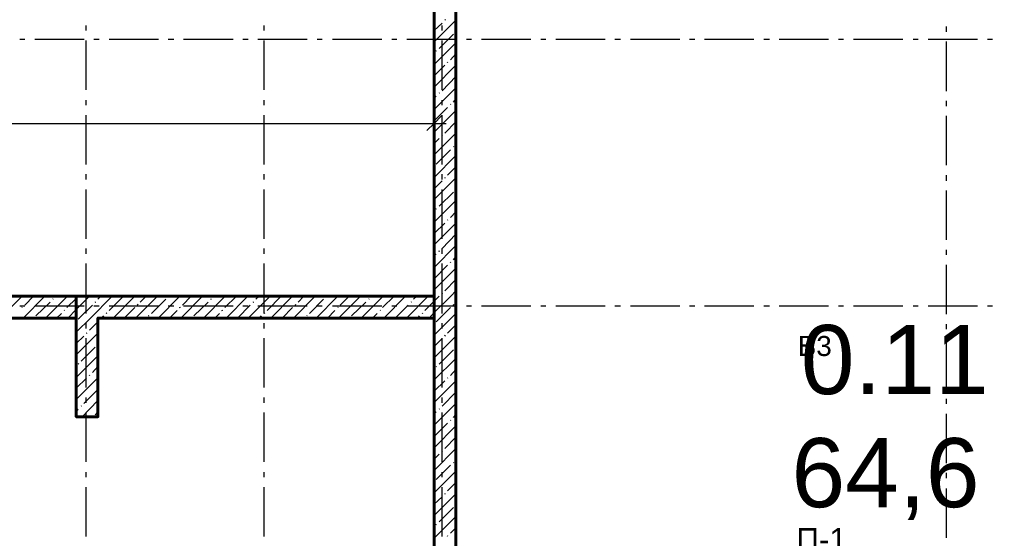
# Model space of a CAD drawing. Header units: millimetres. Extents: x -213547 to 415037, y -3642 to 106956.
# Drawn here: x -135568 to -125721, y 10699 to 15954 of the extents above; entities that cross this region are included whole.
import ezdxf

# ---------------------------------------------------------------- set-up
doc = ezdxf.new("R2010")
doc.units = ezdxf.units.MM
doc.layers.add('PDF _Текст', color=7, linetype='Continuous')
doc.styles.get("Standard").update_dxf_attribs({"font": 'arial.ttf'})

msp = doc.modelspace()

# ---------------------------------------------------------------- linework, layer by layer
at = {"lineweight": 40}
for points in [[(-131151.5, 13151.8), (-131151.5, 16155.4), (-131371.8, 16155.4), (-131371.8, 13151.8), (-131371.8, 9301), (-131371.8, 8801.1), (-131371.8, 5365.4), (-134773.6, 5365.4), (-134773.6, 6369.4), (-134993.9, 6369.4), (-134993.9, 5365.4), (-136332.6, 5365.4), (-140945.9, 5365.4), (-140945.9, 5145.1), (-136332.6, 5145.1), (-131151.5, 5145.1), (-131151.5, 5365.4), (-131151.5, 8801.1), (-130867.7, 8801.1), (-130867.7, 9301), (-131151.5, 9301)], [(-134993.9, 12931.5), (-134993.9, 11931.7), (-134773.6, 11931.7), (-134773.6, 12931.5), (-131371.8, 12931.5), (-131371.8, 13151.8), (-134993.9, 13151.8)]]:
    msp.add_lwpolyline(points, close=True, dxfattribs=at)
at = {"lineweight": 9}
for points in [[(-134892.2, 15841.9), (-134892.2, 15892.7)], [(-133091.8, 15841.9), (-133091.8, 15892.7)], [(-131371.8, 15727.5), (-131151.5, 15947.8)], [(-131371.8, 15841.9), (-131291.3, 15918.1)], [(-131291.3, 15841.9), (-131291.3, 15892.7)], [(-131261.7, 15947.8), (-131257.4, 15952)], [(-126186.5, 15829.2), (-126186.5, 15884.3)], [(-131321, 15659.7), (-131176.9, 15803.8)], [(-135565.8, 15752.9), (-135515, 15752.9)], [(-135413.3, 15752.9), (-134913.4, 15752.9)], [(-134892.2, 15240.3), (-134892.2, 15740.2)], [(-134816, 15752.9), (-134760.9, 15752.9)], [(-134659.2, 15752.9), (-134159.3, 15752.9)], [(-134061.9, 15752.9), (-134006.8, 15752.9)], [(-133909.4, 15752.9), (-133405.3, 15752.9)], [(-133307.8, 15752.9), (-133252.7, 15752.9)], [(-133155.3, 15752.9), (-132655.4, 15752.9)], [(-133091.8, 15240.3), (-133091.8, 15740.2)], [(-132553.8, 15752.9), (-132502.9, 15752.9)], [(-132401.2, 15752.9), (-131901.4, 15752.9)], [(-131799.7, 15752.9), (-131748.8, 15752.9)], [(-131647.2, 15752.9), (-131147.3, 15752.9)], [(-131371.8, 15498.7), (-131151.5, 15719)], [(-131291.3, 15240.3), (-131291.3, 15740.2)], [(-131045.6, 15752.9), (-130994.8, 15752.9)], [(-130893.1, 15752.9), (-130393.2, 15752.9)], [(-130291.5, 15752.9), (-130240.7, 15752.9)], [(-130139, 15752.9), (-129639.1, 15752.9)], [(-129541.7, 15752.9), (-129486.6, 15752.9)], [(-129385, 15752.9), (-128885.1, 15752.9)], [(-128787.6, 15752.9), (-128732.6, 15752.9)], [(-128635.1, 15752.9), (-128135.2, 15752.9)], [(-128033.6, 15752.9), (-127978.5, 15752.9)], [(-127881.1, 15752.9), (-127381.2, 15752.9)], [(-127279.5, 15752.9), (-127228.7, 15752.9)], [(-127127, 15752.9), (-126627.1, 15752.9)], [(-126525.4, 15752.9), (-126474.6, 15752.9)], [(-126372.9, 15752.9), (-125873, 15752.9)], [(-126186.5, 15227.6), (-126186.5, 15731.7)], [(-125771.4, 15752.9), (-125720.5, 15752.9)], [(-131350.6, 15634.3), (-131346.4, 15638.5)], [(-131206.6, 15545.3), (-131151.5, 15604.7)], [(-131371.8, 15270), (-131151.5, 15490.3)], [(-131371.8, 15384.4), (-131261.7, 15490.3)], [(-131236.2, 15519.9), (-131232, 15524.2)], [(-131291.3, 15231.9), (-131151.5, 15375.9)], [(-131371.8, 15041.2), (-131151.5, 15261.5)], [(-131371.8, 15155.6), (-131350.6, 15176.8)], [(-131321, 15206.4), (-131316.7, 15210.7)], [(-134892.2, 15087.8), (-134892.2, 15138.7)], [(-133091.8, 15087.8), (-133091.8, 15138.7)], [(-131291.3, 15087.8), (-131291.3, 15138.7)], [(-131206.6, 15092.1), (-131202.4, 15096.3)], [(-131176.9, 15117.5), (-131151.5, 15147.1)], [(-126186.5, 15075.1), (-126186.5, 15130.2)], [(-134892.2, 14486.3), (-134892.2, 14986.1)], [(-133091.8, 14486.3), (-133091.8, 14986.1)], [(-131371.8, 14926.8), (-131236.2, 15062.4)], [(-131371.8, 14812.5), (-131151.5, 15032.7)], [(-131371.8, 15011.6), (-131371.8, 14901.4), (-131371.8, 14782.8)], [(-131291.3, 14486.3), (-131291.3, 14986.1)], [(-126186.5, 14477.8), (-126186.5, 14977.7)], [(-138404.1, 14901.4), (-138162.7, 14901.4), (-136985, 14901.4), (-136862.1, 14901.4), (-131249, 14901.4)], [(-131261.7, 14804), (-131151.5, 14918.4)], [(-131371.8, 14583.7), (-131151.5, 14804)], [(-131291.3, 14778.6), (-131287.1, 14782.8)], [(-131371.8, 14698.1), (-131321, 14748.9)], [(-131371.8, 14354.9), (-131151.5, 14575.2)], [(-131350.6, 14490.5), (-131206.6, 14634.5)], [(-131176.9, 14664.2), (-131172.7, 14668.4)], [(-134892.2, 14333.7), (-134892.2, 14388.8)], [(-133091.8, 14333.7), (-133091.8, 14388.8)], [(-131291.3, 14333.7), (-131291.3, 14388.8)], [(-131236.2, 14376.1), (-131151.5, 14460.8)], [(-131371.8, 14130.4), (-131151.5, 14350.7)], [(-131371.8, 14240.5), (-131291.3, 14321)], [(-131261.7, 14350.7), (-131257.4, 14354.9)], [(-126186.5, 14321), (-126186.5, 14376.1)], [(-134892.2, 13732.2), (-134892.2, 14232.1)], [(-133091.8, 13732.2), (-133091.8, 14232.1)], [(-131321, 14062.6), (-131176.9, 14206.7)], [(-131291.3, 13732.2), (-131291.3, 14232.1)], [(-126186.5, 13723.7), (-126186.5, 14223.6)], [(-131371.8, 13901.6), (-131151.5, 14121.9)], [(-131350.6, 14033), (-131346.4, 14041.4)], [(-131206.6, 13948.2), (-131151.5, 14007.6)], [(-131371.8, 13672.9), (-131151.5, 13893.2)], [(-131371.8, 13787.3), (-131261.7, 13893.2)], [(-131236.2, 13922.8), (-131232, 13927.1)], [(-131291.3, 13634.8), (-131151.5, 13778.8)], [(-134892.2, 13579.7), (-134892.2, 13634.8)], [(-133091.8, 13579.7), (-133091.8, 13634.8)], [(-131371.8, 13444.1), (-131151.5, 13664.4)], [(-131321, 13605.1), (-131316.7, 13613.6)], [(-131291.3, 13579.7), (-131291.3, 13634.8)], [(-126186.5, 13571.2), (-126186.5, 13622)], [(-131371.8, 13558.5), (-131350.6, 13579.7)], [(-131206.6, 13495), (-131202.4, 13499.2)], [(-131176.9, 13520.4), (-131151.5, 13550)], [(-134892.2, 12978.1), (-134892.2, 13482.2)], [(-133091.8, 12978.1), (-133091.8, 13482.2)], [(-131371.8, 13329.7), (-131236.2, 13465.3)], [(-131371.8, 13215.4), (-131151.5, 13435.6)], [(-131291.3, 12978.1), (-131291.3, 13482.2)], [(-126186.5, 12969.6), (-126186.5, 13469.5)], [(-131261.7, 13206.9), (-131151.5, 13321.3)], [(-131422.6, 12931.5), (-131371.8, 12986.6), (-131202.4, 13151.8), (-131151.5, 13206.9)], [(-135760.7, 12931.5), (-135540.4, 13151.8)], [(-135531.9, 12931.5), (-135311.6, 13151.8)], [(-135515, 13062.8), (-135426, 13151.8)], [(-135303.1, 12931.5), (-135082.8, 13151.8)], [(-135231.1, 13122.2), (-135226.9, 13126.4)], [(-135201.5, 13151.8), (-135197.2, 13151.8)], [(-135087.1, 13037.4), (-134993.9, 13130.6), (-134972.7, 13151.8)], [(-135078.6, 12931.5), (-134993.9, 13016.2), (-134858.3, 13151.8)], [(-134993.9, 12787.5), (-134849.8, 12931.5), (-134629.6, 13151.8)], [(-134773.6, 13122.2), (-134743.9, 13151.8)], [(-134659.2, 13007.8), (-134515.2, 13151.8)], [(-134621.1, 12931.5), (-134400.8, 13151.8)], [(-134392.3, 12931.5), (-134172, 13151.8)], [(-134345.7, 13092.5), (-134286.4, 13151.8)], [(-134231.3, 12978.1), (-134087.3, 13122.2)], [(-134163.6, 12931.5), (-133943.3, 13151.8)], [(-134061.9, 13151.8), (-134057.7, 13151.8)], [(-133934.8, 12931.5), (-133714.5, 13151.8)], [(-133917.9, 13062.8), (-133828.9, 13151.8)], [(-133706, 12931.5), (-133485.7, 13151.8)], [(-133629.8, 13122.2), (-133625.5, 13126.4)], [(-133604.4, 13151.8), (-133600.1, 13151.8)], [(-133490, 13037.4), (-133371.4, 13151.8)], [(-133477.3, 12931.5), (-133257, 13151.8)], [(-133252.7, 12931.5), (-133032.5, 13151.8)], [(-133176.5, 13122.2), (-133142.6, 13151.8)], [(-133062.1, 13007.8), (-132918.1, 13151.8)], [(-133024, 12931.5), (-132803.7, 13151.8)], [(-132795.2, 12931.5), (-132574.9, 13151.8)], [(-132748.6, 13092.5), (-132689.3, 13151.8)], [(-132634.2, 12978.1), (-132490.2, 13122.2)], [(-132566.5, 12931.5), (-132346.2, 13151.8)], [(-132460.6, 13151.8), (-132460.6, 13151.8)], [(-132337.7, 12931.5), (-132117.4, 13151.8)], [(-132320.8, 13062.8), (-132231.8, 13151.8)], [(-132108.9, 12931.5), (-131888.6, 13151.8)], [(-132032.7, 13122.2), (-132028.4, 13126.4)], [(-132007.3, 13151.8), (-132003, 13151.8)], [(-131892.9, 13037.4), (-131774.3, 13151.8)], [(-131880.2, 12931.5), (-131659.9, 13151.8)], [(-131651.4, 12931.5), (-131431.1, 13151.8)], [(-131579.4, 13122.2), (-131545.5, 13151.8)], [(-131465, 13007.8), (-131371.8, 13101), (-131321, 13151.8)], [(-131291.3, 13177.2), (-131287.1, 13185.7)], [(-135565.8, 13054.4), (-135515, 13054.4)], [(-135544.6, 13037.4), (-135540.4, 13041.7)], [(-135413.3, 13054.4), (-134913.4, 13054.4)], [(-135400.6, 12952.7), (-135256.5, 13092.5)], [(-135116.7, 13007.8), (-135112.5, 13012)], [(-134972.7, 12923), (-134964.2, 12931.5), (-134828.7, 13062.8)], [(-134816, 13054.4), (-134760.9, 13054.4)], [(-134803.2, 13092.5), (-134794.8, 13096.7)], [(-134659.2, 13054.4), (-134159.3, 13054.4)], [(-134506.7, 12931.5), (-134400.8, 13037.4)], [(-134375.4, 13062.8), (-134366.9, 13071.3)], [(-134061.9, 13054.4), (-134006.8, 13054.4)], [(-134049.2, 12931.5), (-133972.9, 13007.8)], [(-133947.5, 13037.4), (-133939, 13041.7)], [(-133909.4, 13054.4), (-133405.3, 13054.4)], [(-133803.5, 12952.7), (-133659.4, 13092.5)], [(-133519.6, 13007.8), (-133511.2, 13012)], [(-133362.9, 12931.5), (-133231.6, 13062.8)], [(-133307.8, 13054.4), (-133252.7, 13054.4)], [(-133201.9, 13092.5), (-133197.7, 13096.7)], [(-133155.3, 13054.4), (-132655.4, 13054.4)], [(-132909.6, 12931.5), (-132803.7, 13037.4)], [(-132774, 13062.8), (-132769.8, 13071.3)], [(-132553.8, 13054.4), (-132502.9, 13054.4)], [(-132452.1, 12931.5), (-132375.8, 13007.8)], [(-132401.2, 13054.4), (-131901.4, 13054.4)], [(-132346.2, 13037.4), (-132341.9, 13041.7)], [(-132206.4, 12952.7), (-132062.3, 13092.5)], [(-131918.3, 13007.8), (-131914.1, 13012)], [(-131799.7, 13054.4), (-131748.8, 13054.4)], [(-131765.8, 12931.5), (-131634.5, 13062.8)], [(-131647.2, 13054.4), (-131147.3, 13054.4)], [(-131604.8, 13092.5), (-131600.6, 13096.7)], [(-131350.6, 12893.4), (-131206.6, 13037.4)], [(-131176.9, 13062.8), (-131172.7, 13071.3)], [(-131045.6, 13054.4), (-130994.8, 13054.4)], [(-130893.1, 13054.4), (-130393.2, 13054.4)], [(-130291.5, 13054.4), (-130240.7, 13054.4)], [(-130139, 13054.4), (-129639.1, 13054.4)], [(-129541.7, 13054.4), (-129486.6, 13054.4)], [(-129385, 13054.4), (-128885.1, 13054.4)], [(-128787.6, 13054.4), (-128732.6, 13054.4)], [(-128635.1, 13054.4), (-128135.2, 13054.4)], [(-128033.6, 13054.4), (-127978.5, 13054.4)], [(-127881.1, 13054.4), (-127381.2, 13054.4)], [(-127279.5, 13054.4), (-127228.7, 13054.4)], [(-127127, 13054.4), (-126627.1, 13054.4)], [(-126525.4, 13054.4), (-126474.6, 13054.4)], [(-126372.9, 13054.4), (-125873, 13054.4)], [(-125771.4, 13054.4), (-125720.5, 13054.4)], [(-135193, 12931.5), (-135142.2, 12978.1)], [(-134735.5, 12931.5), (-134714.3, 12952.7)], [(-134688.9, 12978.1), (-134684.6, 12982.4)], [(-134261, 12952.7), (-134256.8, 12956.9)], [(-133591.7, 12931.5), (-133545.1, 12978.1)], [(-133138.4, 12931.5), (-133117.2, 12952.7)], [(-133091.8, 12978.1), (-133083.3, 12982.4)], [(-132659.7, 12952.7), (-132655.4, 12956.9)], [(-131994.6, 12931.5), (-131948, 12978.1)], [(-131537, 12931.5), (-131520.1, 12952.7)], [(-131490.4, 12978.1), (-131486.2, 12982.4)], [(-131371.8, 12757.8), (-131151.5, 12978.1)], [(-134892.2, 12825.6), (-134892.2, 12880.7)], [(-134858.3, 12808.7), (-134773.6, 12893.4)], [(-133091.8, 12825.6), (-133091.8, 12880.7)], [(-131291.3, 12825.6), (-131291.3, 12880.7)], [(-131236.2, 12779), (-131151.5, 12863.7)], [(-126186.5, 12817.1), (-126186.5, 12868)], [(-134993.9, 12558.7), (-134773.6, 12779)], [(-134993.9, 12673.1), (-134917.6, 12749.4)], [(-134892.2, 12228.3), (-134892.2, 12728.2)], [(-134888, 12779), (-134883.7, 12783.2)], [(-133091.8, 12228.3), (-133091.8, 12728.2)], [(-131371.8, 12529.1), (-131151.5, 12749.4)], [(-131371.8, 12643.4), (-131291.3, 12723.9)], [(-131291.3, 12228.3), (-131291.3, 12728.2)], [(-131261.7, 12749.4), (-131257.4, 12757.8)], [(-126186.5, 12215.6), (-126186.5, 12715.5)], [(-134943, 12495.2), (-134803.2, 12635)], [(-134773.6, 12664.6), (-134773.6, 12664.6)], [(-131321, 12465.5), (-131176.9, 12609.6)], [(-134993.9, 12330), (-134773.6, 12550.2)], [(-131371.8, 12304.5), (-131151.5, 12520.6)], [(-134972.7, 12465.5), (-134968.5, 12469.8)], [(-134828.7, 12380.8), (-134773.6, 12440.1)], [(-131350.6, 12435.9), (-131346.4, 12440.1)], [(-131206.6, 12351.1), (-131151.5, 12410.4)], [(-134993.9, 12105.4), (-134773.6, 12325.7)], [(-134993.9, 12219.8), (-134888, 12321.5)], [(-134858.3, 12351.1), (-134854.1, 12355.4)], [(-131236.2, 12321.5), (-131232, 12325.7)], [(-131371.8, 12075.8), (-131151.5, 12296.1)], [(-131371.8, 12190.2), (-131261.7, 12296.1)], [(-134917.6, 12067.3), (-134773.6, 12207.1)], [(-134892.2, 12071.5), (-134892.2, 12126.6)], [(-133091.8, 12071.5), (-133091.8, 12126.6)], [(-131291.3, 12037.7), (-131151.5, 12181.7)], [(-131291.3, 12071.5), (-131291.3, 12126.6)], [(-126186.5, 12063.1), (-126186.5, 12113.9)], [(-134943, 12037.7), (-134938.8, 12041.9)], [(-134934.6, 11931.7), (-134773.6, 12097)], [(-131371.8, 11847), (-131151.5, 12067.3)], [(-134993.9, 11991.1), (-134972.7, 12008)], [(-134892.2, 11474.2), (-134892.2, 11974.1)], [(-134803.2, 11952.9), (-134773.6, 11982.6)], [(-133091.8, 11474.2), (-133091.8, 11974.1)], [(-131371.8, 11961.4), (-131350.6, 11982.6)], [(-131321, 12008), (-131316.7, 12012.2)], [(-131291.3, 11474.2), (-131291.3, 11974.1)], [(-131176.9, 11923.3), (-131151.5, 11952.9)], [(-126186.5, 11461.5), (-126186.5, 11961.4)], [(-131371.8, 11732.6), (-131236.2, 11868.2)], [(-131371.8, 11618.3), (-131151.5, 11838.5)], [(-131206.6, 11893.6), (-131202.4, 11897.9)], [(-131261.7, 11609.8), (-131151.5, 11724.2)], [(-131371.8, 11389.5), (-131151.5, 11609.8)], [(-131371.8, 11503.9), (-131321, 11554.7)], [(-131291.3, 11580.1), (-131287.1, 11584.4)], [(-131350.6, 11296.3), (-131206.6, 11440.3)], [(-131176.9, 11465.7), (-131172.7, 11470)], [(-134892.2, 11321.7), (-134892.2, 11372.5)], [(-133091.8, 11321.7), (-133091.8, 11372.5)], [(-131371.8, 11160.7), (-131151.5, 11381)], [(-131291.3, 11321.7), (-131291.3, 11372.5)], [(-126186.5, 11309), (-126186.5, 11364.1)], [(-131236.2, 11181.9), (-131151.5, 11266.6)], [(-134892.2, 10720.1), (-134892.2, 11220)], [(-133091.8, 10720.1), (-133091.8, 11220)], [(-131371.8, 10932), (-131151.5, 11152.3)], [(-131291.3, 10720.1), (-131291.3, 11220)], [(-131261.7, 11152.3), (-131257.4, 11156.5)], [(-126186.5, 10707.4), (-126186.5, 11207.3)], [(-131371.8, 11046.3), (-131291.3, 11122.6)], [(-131321, 10868.4), (-131176.9, 11012.5)], [(-131371.8, 10703.2), (-131151.5, 10923.5)], [(-131350.6, 10838.8), (-131346.4, 10843)], [(-131206.6, 10754), (-131151.5, 10809.1)], [(-131236.2, 10724.4), (-131232, 10728.6)]]:
    msp.add_lwpolyline(points, dxfattribs=at)
at = {"lineweight": 18}
msp.add_lwpolyline([(-131295.6, 14977.7), (-131371.8, 14901.4), (-131443.8, 14829.4)], dxfattribs=at)
at = {"lineweight": 40}
msp.add_lwpolyline([(-140945.9, 12931.5), (-134993.9, 12931.5), (-134993.9, 13151.8), (-136862.1, 13151.8)], dxfattribs=at)

# ---------------------------------------------------------------- texts
at = {"char_height": 700, "attachment_point": 4}
for s, insert in [('0.11', (-127661, 12505.9)), ('64,6', (-127755, 11301))]:
    msp.add_mtext(s, dxfattribs=dict(at, insert=insert))
at = {"layer": 'PDF _Текст', "color": 1, "insert": (-127693.2, 12646.9), "char_height": 202.52, "attachment_point": 4}
msp.add_mtext('В3', dxfattribs=at)
at = {"layer": 'PDF _Текст', "insert": (-127705.9, 10691), "char_height": 227.67, "attachment_point": 4}
msp.add_mtext('П-1', dxfattribs=at)

doc.saveas('drawing.dxf')
